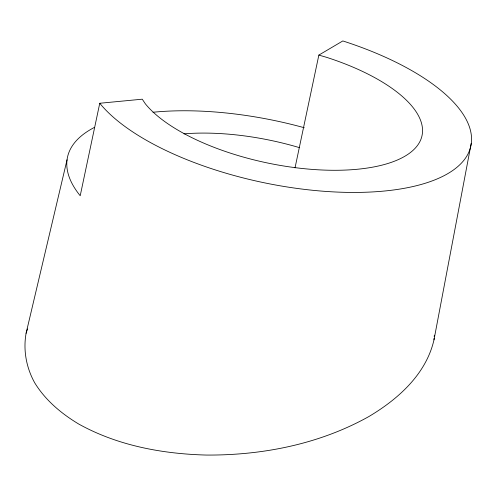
<?xml version="1.0" encoding="UTF-8"?>
<svg xmlns="http://www.w3.org/2000/svg" width="496" height="496" viewBox="0 0 496 496"><rect width="100%" height="100%" fill="white"/><g stroke="black" fill="none" stroke-linecap="round" stroke-linejoin="round"><path stroke-width="0.74" d="M67.053 159.768L26.083 333.306C23.064 350.337 26.35 367.747 34.708 382.825C45.415 400.247 61.256 413.54 78.635 423.987C117.533 445.6 162.322 453.914 206.423 455.061C262.489 455.409 319.455 444.137 368.714 416.634C397.972 399.286 426.107 374.3 433.994 339.834L471.2 143.431M433.994 339.834L434.112 338.297M434.223 336.759L434.341 335.228M295.021 167.877L318.854 55.087L326.566 57.325A146.227 58.733 11.9 0 1 382.298 165.056A146.227 58.733 11.9 0 1 145.328 103.794L142.259 99.188L99.758 103.261L80.209 195.746A196.118 78.771 11.9 0 1 94.426 127.41M26.083 333.306L27.503 328.916M318.854 55.087L342.829 40.939A196.118 78.771 11.9 0 1 417.576 185.423A196.118 78.771 11.9 0 1 99.758 103.261M153.016 112.251A196.118 78.771 11.9 0 1 304.234 127.726M183.966 133.852A145.824 58.571 11.9 0 1 299.293 147.597"/></g></svg>
